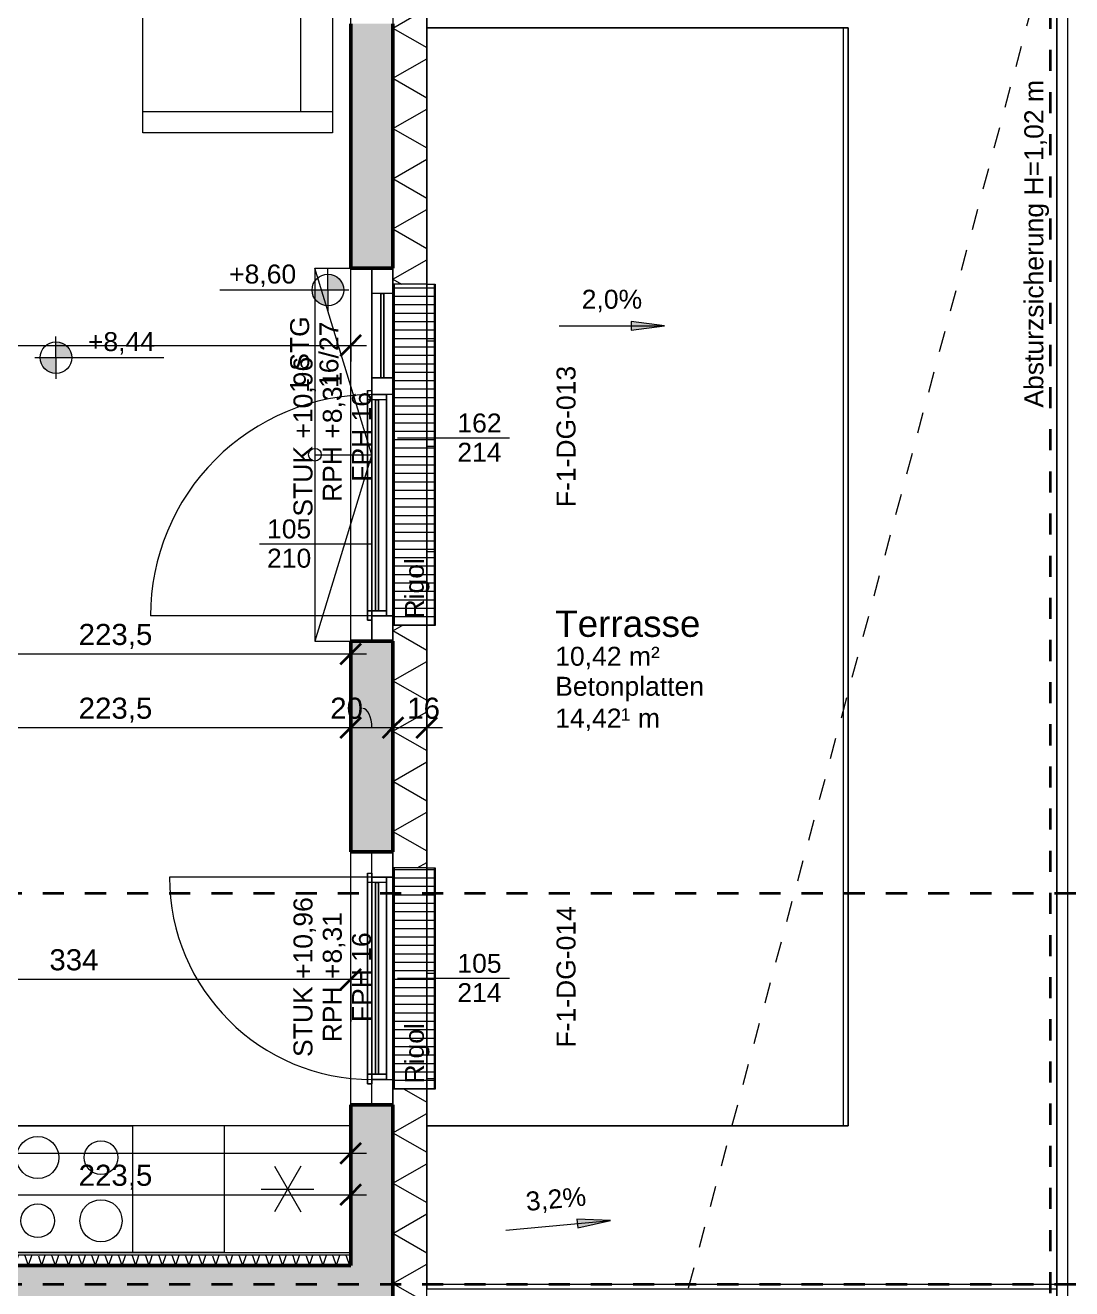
# Model space of a CAD drawing. Header units: metres. Extents: x 3.3 to 48.5, y 58.8 to 100.4.
# Drawn here: x 37.54 to 42.5, y 78.37 to 84.37 of the extents above; entities that cross this region are included whole.
import ezdxf

# ---------------------------------------------------------------- set-up
doc = ezdxf.new("R2010")
doc.units = ezdxf.units.M
doc.linetypes.add('Strich Punkt Mittel', pattern=[0.015875, 0.00635, -0.004763, 0, -0.004763])
doc.linetypes.add('Verdeckt', pattern=[0.003, 0.002, -0.001])
for name, color, linetype, lineweight in [('A-DETL-GENF_', 92, 'Continuous', 13), ('A-DETL-HDLN', 90, 'Verdeckt', 5), ('A-FLOR-HRAL', 11, 'Continuous', 5), ('A-GLAZ-IDEN_', 152, 'Continuous', 9), ('A_2D', 7, 'Continuous', 13), ('A_Bemassung-50_', 4, 'Continuous', 9), ('A_Bemassung_', 4, 'Continuous', 9), ('A_Decken', 8, 'Continuous', 13), ('A_Gelaender', 7, 'Continuous', 13), ('A_Moebel', 6, 'Continuous', 13), ('A_Raeume', 7, 'Continuous', 13), ('A_Raeume_', 7, 'Continuous', 5), ('A_Raeume_Beschriftung_', 7, 'Continuous', 9), ('A_Raster_', 1, 'Continuous', 9), ('A_Sanitaer', 3, 'Continuous', 13), ('A_Waende', 7, 'Continuous', 13), ('G-ANNO-DIMS_', 111, 'Continuous', 9), ('M-EQPM', 50, 'Continuous', 5), ('M-EQPM-IDEN_', 50, 'Continuous', 9), ('S-STRS', 31, 'Continuous', 13), ('S-STRS-ANNO_', 31, 'Continuous', 5), ('S-STRS-IDEN_', 31, 'Continuous', 9), ('Text', 130, 'Continuous', 9)]:
    doc.layers.add(name, color=color, linetype=linetype, lineweight=lineweight)
doc.styles.add('Arial_2', font='arial.ttf', dxfattribs={"height": 0.09})
doc.styles.add('Arial_3', font='arial.ttf', dxfattribs={"height": 0.125})
doc.styles.add('Arial_4', font='arial.ttf', dxfattribs={"height": 0.05849})
doc.styles.add('Arial_5', font='arial.ttf', dxfattribs={"height": 0.1})
doc.dimstyles.new('WGA-Bemaßung', dxfattribs={"dimscale": 0.3048, "dimtxt": 0.102026, "dimasz": 0.328084, "dimexe": 0.246063, "dimexo": 0.0625, "dimgap": 0.04101, "dimtad": 1, "dimdec": 1, "dimlfac": 100, "dimrnd": 0.5, "dimdsep": 46, "dimtxsty": 'Arial_5', "dimblk1": 'OBLIQUE', "dimblk2": 'OBLIQUE', "dimsah": 1, "dimcen": 0.09, "dimdle": 0.246063, "dimazin": 2, "dimtfac": 1, "dimtdec": 4, "dimtix": 1, "dimtmove": 0, "dimatfit": 3, "dimfxl": 0.656168, "dimfxlon": 1, "dimtvp": 1, "dimtolj": 1, "dimtzin": 0, "dimarcsym": 2})
doc.dimstyles.new('WGA-Bemaßung_1', dxfattribs={"dimscale": 0.3048, "dimtxt": 0.102026, "dimasz": 0.328084, "dimexe": 0.246063, "dimexo": 0.0625, "dimgap": 0.04101, "dimtad": 1, "dimdec": 1, "dimlfac": 100, "dimrnd": 0.5, "dimdsep": 46, "dimtxsty": 'Arial_5', "dimblk1": 'OBLIQUE', "dimblk2": 'OBLIQUE', "dimsah": 1, "dimcen": 0.09, "dimdle": 0.246063, "dimazin": 2, "dimtfac": 1, "dimtdec": 4, "dimtix": 1, "dimtmove": 1, "dimatfit": 3, "dimfxl": 0.656168, "dimfxlon": 1, "dimtvp": 1, "dimtolj": 1, "dimtzin": 0, "dimarcsym": 2})
doc.dimstyles.new('WGA-Bemaßung_2', dxfattribs={"dimscale": 0.3048, "dimtxt": 0.102026, "dimasz": 0.328084, "dimexe": 0.246063, "dimexo": 0.0625, "dimgap": 0.04101, "dimtad": 1, "dimdec": 1, "dimlfac": 100, "dimrnd": 0.5, "dimdsep": 46, "dimtxsty": 'Arial_5', "dimblk1": 'OBLIQUE', "dimblk2": 'OBLIQUE', "dimsah": 1, "dimcen": 0.09, "dimdle": 0.246063, "dimazin": 2, "dimtfac": 1, "dimtdec": 4, "dimtix": 1, "dimtmove": 2, "dimatfit": 3, "dimfxl": 0.656168, "dimfxlon": 1, "dimtvp": 1, "dimtolj": 1, "dimtzin": 0, "dimarcsym": 2})
doc.dimstyles.new('WGA-Bemaßung_3', dxfattribs={"dimscale": 0.3048, "dimtxt": 0.102026, "dimasz": 0.328084, "dimexe": 0.246063, "dimexo": 0.0625, "dimgap": 0.04101, "dimtad": 1, "dimdec": 1, "dimlfac": 100, "dimrnd": 0.5, "dimdsep": 46, "dimtxsty": 'Arial_5', "dimblk1": 'OBLIQUE', "dimblk2": 'OBLIQUE', "dimsah": 1, "dimcen": 0.09, "dimdle": 0.246063, "dimazin": 2, "dimtfac": 1, "dimtdec": 4, "dimtix": 1, "dimtmove": 0, "dimatfit": 3, "dimfxl": 0.656168, "dimfxlon": 1, "dimtvp": 1, "dimtolj": 1, "dimtzin": 0, "dimarcsym": 2})
pattern_1 = [(45, (0, 0), (-0.08980256, 0.08980256), []), (45, (0.0898, 0), (-0.08980256, 0.08980256), [0.0635, -0.03175])]
pattern_2 = [(270, (0, 0.6096), (0.04, 0), [])]

# ---------------------------------------------------------------- blocks, each defined once
blk = doc.blocks.new('Typ des oberen Holms - Oberer Geländerholm_Innen_-3410094-263_PP_03DG_BT1')
at = {"layer": 'A_Gelaender', "lineweight": 5}
for p, q in [((42.4827, 87.638), (42.4827, 70.998)), ((42.4327, 71.048), (42.4327, 87.588))]:
    blk.add_line(p, q, dxfattribs=at)
blk = doc.blocks.new('Typ des oberen Holms - Oberer Geländerholm_Innen_-V1-263_PP_03DG_BT1')
at = {"layer": 'A_Gelaender', "lineweight": 5}
for p, q in [((42.4827, 87.638), (42.4827, 70.998)), ((42.4327, 87.588), (42.4327, 71.048))]:
    blk.add_line(p, q, dxfattribs=at)
blk = doc.blocks.new('Geländer - Geländer-3634326-263_PP_03DG_BT1')
at = {"layer": 'A_Gelaender', "lineweight": 5}
blk.add_line((42.4327, 78.3905), (39.4427, 78.3905), dxfattribs=at)
blk = doc.blocks.new('Moeb_Sofa - Sofa 220x90-3798868-263_PP_03DG_BT1')
at = {"layer": 'A_Moebel', "color": 8}
for p, q in [((-1.1, 0.45), (1.1, 0.45)), ((-1.1, -0.45), (-1.1, 0.45)), ((-1, -0.45), (-1, 0.45)), ((-0.3333, -0.3), (-0.3333, 0.45)), ((0.3333, -0.3), (0.3333, 0.45)), ((1, -0.45), (1, 0.45)), ((1.1, 0.45), (1.1, -0.45)), ((-1, -0.3), (1, -0.3)), ((1.1, -0.45), (-1.1, -0.45))]:
    blk.add_line(p, q, dxfattribs=at)
blk = doc.blocks.new('Sani_Kueche_Zeile - Tiefe_600-5800425-263_PP_03DG_BT1')
at = {"layer": 'A_Sanitaer'}
for p, q in [((-0.6005, 0.0254), (-1.2005, 0.0254)), ((-1.2005, 0.0254), (-1.2005, -0.5746)), ((-0.1655, 0.0254), (-0.6005, 0.0254)), ((0.4345, 0.0254), (-0.1655, 0.0254)), ((0.4345, -0.5746), (0.4345, 0.0254)), ((-1.2005, -0.5746), (-0.6005, -0.5746)), ((-0.6005, -0.5746), (-0.1655, -0.5746)), ((-0.1655, -0.5746), (0.4345, -0.5746))]:
    blk.add_line(p, q, dxfattribs=at)
blk = doc.blocks.new('MSys_Kueche_Kuehlschrank - 600-5680282-263_PP_03DG_BT1')
at = {"layer": 'A_Moebel'}
for p, q in [((-0.6005, 0.0254), (-1.2005, 0.0254)), ((-1.2005, 0.0254), (-1.2005, -0.5746)), ((-0.6005, 0.0254), (-1.2005, 0.0254)), ((-1.2005, 0.0254), (-1.2005, -0.5746)), ((-0.838, -0.1663), (-0.963, -0.3829)), ((-0.963, -0.1663), (-0.838, -0.3829)), ((-1.0255, -0.2746), (-0.7755, -0.2746))]:
    blk.add_line(p, q, dxfattribs=at)
blk = doc.blocks.new('MSys_Kueche_Herd - 600-5682297-263_PP_03DG_BT1')
at = {"layer": 'A_Moebel'}
for p, q in [((-1.2005, -0.0254), (-1.2005, 0.5746)), ((-1.2005, -0.0254), (-1.2005, 0.5746)), ((-0.6005, 0.5746), (-0.6005, -0.0254)), ((-0.6005, 0.5746), (-0.6005, -0.0254)), ((-0.6005, -0.0254), (-1.2005, -0.0254)), ((-0.6005, -0.0254), (-1.2005, -0.0254))]:
    blk.add_line(p, q, dxfattribs=at)
for centre, radius in [((-1.0505, 0.4246), 0.1), ((-0.7505, 0.4246), 0.08), ((-1.0505, 0.1246), 0.08), ((-0.7505, 0.1246), 0.1)]:
    blk.add_circle(centre, radius, dxfattribs=at)
blk = doc.blocks.new('HLS_Rigol - 20x8cm-V49-263_PP_03DG_BT1')
at = {"layer": 'M-EQPM'}
h = blk.add_hatch(dxfattribs=at)
h.set_pattern_fill('FP_85', color=256, style=0, pattern_type=2)
h.set_pattern_definition(pattern_2)
h.paths.add_polyline_path([(1.62, 0.095), (0, 0.095), (0, -0.095), (1.62, -0.095), (1.62, 0.06)])
for p, q in [((0, 0.097), (0, 0.1)), ((0, 0.1), (1.62, 0.1)), ((0, 0.1), (1.62, 0.1)), ((0, 0.095), (0, 0.097)), ((0, 0.097), (1.62, 0.097)), ((0, 0.06), (0, 0.095)), ((0, 0.095), (1.62, 0.095)), ((1.62, 0.1), (1.62, 0.097)), ((1.62, 0.097), (1.62, 0.095)), ((1.62, 0.095), (1.62, 0.06)), ((0, -0.095), (1.62, -0.095)), ((0, -0.097), (1.62, -0.097)), ((0, -0.1), (1.62, -0.1)), ((0, -0.1), (1.62, -0.1))]:
    blk.add_line(p, q, dxfattribs=at)
blk = doc.blocks.new('HLS_Rigol - 20x8cm-V50-263_PP_03DG_BT1')
at = {"layer": 'M-EQPM'}
h = blk.add_hatch(dxfattribs=at)
h.set_pattern_fill('FP_85', color=256, style=0, pattern_type=2)
h.set_pattern_definition(pattern_2)
h.paths.add_polyline_path([(1.05, -0.0605), (1.05, 0.095), (0, 0.095), (0, -0.095), (1.05, -0.095)])
for p, q in [((0, 0.097), (0, 0.1)), ((0, 0.1), (1.05, 0.1)), ((0, 0.1), (1.05, 0.1)), ((0, 0.095), (0, 0.097)), ((0, 0.097), (1.05, 0.097)), ((0, 0.06), (0, 0.095)), ((0, 0.095), (1.05, 0.095)), ((1.05, 0.1), (1.05, 0.097)), ((1.05, 0.097), (1.05, 0.095)), ((1.05, 0.095), (1.05, 0.06)), ((0, -0.095), (1.05, -0.095)), ((0, -0.097), (1.05, -0.097)), ((0, -0.1), (1.05, -0.1)), ((0, -0.1), (1.05, -0.1))]:
    blk.add_line(p, q, dxfattribs=at)
blk = doc.blocks.new('Fens_Tuer_2tlg - DK_DF_SL_1770x2520_Terrassentür dicke Aufbau NEU DG-V27-263_PP_03DG_BT1')
at = {"layer": 'A_2D', "lineweight": 5}
for p, q in [((-0.765, 0), (-0.765, 1.05)), ((-0.885, 0.1), (0.885, 0.1)), ((-0.885, 0.1), (0.885, 0.1)), ((-0.885, 0.1), (0.885, 0.1)), ((-0.885, -0.1), (-0.885, 0.1)), ((-0.885, 0.1), (-0.885, -0.1)), ((0.885, 0.1), (0.885, -0.1)), ((0.885, -0.1), (0.885, 0.1)), ((-0.785, 0.02), (-0.74, 0.02)), ((-0.785, 0), (-0.785, 0.02)), ((-0.785, 0.02), (-0.785, 0)), ((0.305, 0.02), (-0.785, 0.02)), ((-0.74, 0.02), (-0.74, -0.07)), ((-0.74, -0.07), (-0.74, 0.02)), ((-0.74, 0.02), (0.26, 0.02)), ((0.26, 0.02), (0.305, 0.02)), ((0.26, -0.07), (0.26, 0.02)), ((0.26, -0.07), (0.26, 0.02)), ((0.305, 0.02), (0.305, 0)), ((0.305, 0.02), (0.305, 0)), ((-0.885, -0.1), (-0.885, 0)), ((-0.885, 0), (-0.765, 0)), ((-0.885, 0), (0.885, 0)), ((-0.885, -0.1), (-0.885, 0)), ((-0.765, 0), (-0.785, 0)), ((-0.785, 0), (0.305, 0)), ((-0.765, -0.07), (-0.765, 0)), ((-0.765, 0), (-0.765, -0.07)), ((0.285, 0), (-0.765, 0)), ((-0.765, 0), (-0.765, -0.1)), ((0.285, 0), (-0.765, 0)), ((-0.765, -0.1), (-0.765, 0)), ((-0.74, -0.018), (0.26, -0.018)), ((-0.74, -0.032), (-0.74, -0.018)), ((-0.74, -0.018), (-0.74, -0.032)), ((0.26, -0.018), (-0.74, -0.018)), ((0.26, -0.032), (-0.74, -0.032)), ((-0.74, -0.032), (0.26, -0.032)), ((0.26, -0.018), (0.26, -0.032)), ((0.26, -0.032), (0.26, -0.018)), ((0.285, 0), (0.285, -0.07)), ((0.305, 0), (0.285, 0)), ((0.285, 0), (0.285, -0.07)), ((0.285, -0.1), (0.285, 0)), ((0.285, 0), (0.365, 0)), ((0.285, -0.1), (0.285, 0)), ((0.365, 0), (0.365, -0.1)), ((0.765, 0), (0.365, 0)), ((0.365, -0.1), (0.365, 0)), ((0.365, -0.043), (0.765, -0.043)), ((0.365, -0.057), (0.365, -0.043)), ((0.365, -0.043), (0.365, -0.057)), ((0.765, -0.043), (0.365, -0.043)), ((0.765, -0.057), (0.365, -0.057)), ((0.365, -0.057), (0.765, -0.057)), ((0.765, -0.1), (0.765, 0)), ((0.765, 0), (0.885, 0)), ((0.765, -0.1), (0.765, 0)), ((0.765, -0.043), (0.765, -0.057)), ((0.765, -0.057), (0.765, -0.043)), ((0.885, 0), (0.885, -0.1)), ((0.885, -0.1), (0.885, 0)), ((-0.885, -0.1), (0.885, -0.1)), ((0.885, -0.1), (-0.885, -0.1)), ((-0.765, -0.1), (-0.885, -0.1)), ((0.885, -0.1), (-0.885, -0.1)), ((-0.74, -0.07), (-0.765, -0.07)), ((-0.765, -0.07), (0.285, -0.07)), ((-0.765, -0.1), (0.285, -0.1)), ((0.26, -0.07), (-0.74, -0.07)), ((0.285, -0.07), (0.26, -0.07)), ((0.365, -0.1), (0.285, -0.1)), ((0.365, -0.1), (0.765, -0.1)), ((0.885, -0.1), (0.765, -0.1)), ((-0.81, -0.26), (0.81, -0.26))]:
    blk.add_line(p, q, dxfattribs=at)
blk.add_arc((-0.765, 0), 1.05, 360, 90, dxfattribs=at)
blk = doc.blocks.new('Fens_Tuer_1tlg - DK_SL_1200x2680_Terrasentür-NEU DG BT1-V28-263_PP_03DG_BT1')
at = {"layer": 'A_2D', "lineweight": 5}
for p, q in [((0.48, 0), (0.48, 0.96)), ((-0.6, 0.1), (0.6, 0.1)), ((-0.6, 0.1), (0.6, 0.1)), ((-0.6, 0.1), (0.6, 0.1)), ((-0.6, -0.1), (-0.6, 0.1)), ((-0.6, 0.1), (-0.6, -0.1)), ((0.6, 0.1), (0.6, -0.1)), ((0.6, -0.1), (0.6, 0.1)), ((-0.6, 0), (-0.48, 0)), ((-0.6, -0.1), (-0.6, 0)), ((-0.6, 0), (-0.6, -0.1)), ((-0.6, 0), (0.6, 0)), ((-0.5, 0.02), (-0.455, 0.02)), ((-0.5, 0), (-0.5, 0.02)), ((-0.5, 0.02), (-0.5, 0)), ((0.5, 0.02), (-0.5, 0.02)), ((-0.48, 0), (-0.5, 0)), ((-0.5, 0), (0.5, 0)), ((-0.48, -0.07), (-0.48, 0)), ((-0.48, 0), (-0.48, -0.07)), ((0.48, 0), (-0.48, 0)), ((-0.48, 0), (-0.48, -0.1)), ((-0.48, 0), (-0.48, -0.1)), ((0.48, 0), (-0.48, 0)), ((-0.455, 0.02), (-0.455, -0.07)), ((-0.455, -0.07), (-0.455, 0.02)), ((-0.455, 0.02), (0.455, 0.02)), ((0.455, 0.02), (0.5, 0.02)), ((0.455, -0.07), (0.455, 0.02)), ((0.455, -0.07), (0.455, 0.02)), ((0.48, 0), (0.48, -0.07)), ((0.5, 0), (0.48, 0)), ((0.48, 0), (0.48, -0.07)), ((0.48, 0), (0.6, 0)), ((0.48, -0.1), (0.48, 0)), ((0.48, 0), (0.48, -0.1)), ((0.5, 0.02), (0.5, 0)), ((0.5, 0.02), (0.5, 0)), ((0.6, 0), (0.6, -0.1)), ((0.6, 0), (0.6, -0.1)), ((-0.455, -0.018), (0.455, -0.018)), ((-0.455, -0.032), (-0.455, -0.018)), ((-0.455, -0.018), (-0.455, -0.032)), ((0.455, -0.018), (-0.455, -0.018)), ((0.455, -0.032), (-0.455, -0.032)), ((-0.455, -0.032), (0.455, -0.032)), ((0.455, -0.018), (0.455, -0.032)), ((0.455, -0.032), (0.455, -0.018)), ((-0.6, -0.1), (0.6, -0.1)), ((0.6, -0.1), (-0.6, -0.1)), ((-0.48, -0.1), (-0.6, -0.1)), ((0.6, -0.1), (-0.6, -0.1)), ((-0.455, -0.07), (-0.48, -0.07)), ((-0.48, -0.07), (0.48, -0.07)), ((-0.48, -0.1), (0.48, -0.1)), ((0.455, -0.07), (-0.455, -0.07)), ((0.48, -0.07), (0.455, -0.07)), ((0.6, -0.1), (0.48, -0.1)), ((-0.525, -0.26), (0.525, -0.26))]:
    blk.add_line(p, q, dxfattribs=at)
blk.add_arc((0.48, 0), 0.96, 90, 180, dxfattribs=at)
blk = doc.blocks.new('BS_Fens_Tuer - rechts-7645934-263_PP_03DG_BT1')
at = {"layer": 'A-GLAZ-IDEN_'}
blk.add_line((0, 0.00012), (0, -0.01051), dxfattribs=at)
blk = doc.blocks.new('BS_Fens_PP - rechts-2843221-263_PP_03DG_BT1')
at = {"layer": 'A-GLAZ-IDEN_'}
blk.add_line((0, 0.00012), (0, -0.01051), dxfattribs=at)
blk = doc.blocks.new('Höhenkoten - 018-55641-263_PP_03DG_BT1')
at = {"layer": 'G-ANNO-DIMS_'}
h = blk.add_hatch(color=256, dxfattribs=at)
edge = h.paths.add_edge_path()
edge.add_line((0, 0), (0, 0.0015))
edge.add_arc((0, 0), 0.0015, 0, 90, ccw=False)
edge.add_line((0.0015, 0), (0, 0))
h = blk.add_hatch(color=256, dxfattribs=at)
edge = h.paths.add_edge_path()
edge.add_line((0, 0), (0, -0.0015))
edge.add_arc((0, 0), 0.0015, 180, 270, ccw=False)
edge.add_line((-0.0015, 0), (0, 0))
for p, q in [((0, 0), (0, 0.002)), ((-0.002, 0), (0.01024, 0)), ((0, 0), (0, -0.002))]:
    blk.add_line(p, q, dxfattribs=at)
blk.add_circle((0, 0), 0.0015, dxfattribs=at)
blk = doc.blocks.new('DIMBLOCK163-263_PP_03DG_BT1')
at = {"layer": 'A_Bemassung-50_', "transparency": 16777216}
for p, q in [((39.0827, 81.0329), (39.0827, 81.2329)), ((36.8477, 81.0329), (36.8477, 81.1079)), ((36.8477, 81.0329), (39.0827, 81.0329)), ((36.8477, 81.0329), (36.8477, 80.8329)), ((39.0827, 81.0329), (39.0827, 80.9579))]:
    blk.add_line(p, q, dxfattribs=at)
at = {"layer": 'A_Bemassung-50_', "lineweight": 35, "transparency": 16777216}
for p, q in [((36.8477, 81.0329), (36.8977, 81.0829)), ((39.0827, 81.0329), (39.1327, 81.0829)), ((36.8477, 81.0329), (36.7977, 80.9829)), ((39.0827, 81.0329), (39.0327, 80.9829))]:
    blk.add_line(p, q, dxfattribs=at)
at = {"layer": 'A_Bemassung-50_', "color": 0, "transparency": 16777216, "insert": (37.7917, 81.1752), "char_height": 0.1, "width": 0.416266, "attachment_point": 1, "line_spacing_factor": 0.941778, "style": 'Arial_5'}
blk.add_mtext('223,5', dxfattribs=at)
blk = doc.blocks.new('_Oblique')
at = {"color": 0, "linetype": 'ByBlock', "lineweight": -2}
blk.add_line((-0.5, -0.5), (0.5, 0.5), dxfattribs=at)
blk = doc.blocks.new('DIMBLOCK164-263_PP_03DG_BT1')
at = {"layer": 'A_Bemassung-50_', "transparency": 16777216}
for p, q in [((39.0827, 81.0329), (39.0827, 81.2329)), ((39.2827, 81.0329), (39.2827, 81.2329)), ((39.0827, 81.0329), (39.2827, 81.0329)), ((39.0827, 81.0329), (39.0827, 80.9579)), ((39.2827, 81.0329), (39.2827, 80.9579))]:
    blk.add_line(p, q, dxfattribs=at)
at = {"layer": 'A_Bemassung-50_', "lineweight": 35, "transparency": 16777216}
for p, q in [((39.0827, 81.0329), (39.1327, 81.0829)), ((39.2827, 81.0329), (39.3327, 81.0829)), ((39.0827, 81.0329), (39.0327, 80.9829)), ((39.2827, 81.0329), (39.2327, 80.9829))]:
    blk.add_line(p, q, dxfattribs=at)
at = {"layer": 'A_Bemassung-50_', "transparency": 16777216}
blk.add_ellipse((39.1391, 81.0329), major_axis=(0, 0.091), ratio=0.478669, start_param=4.712389, end_param=6.283185, dxfattribs=at)
at = {"layer": 'A_Bemassung-50_', "color": 0, "transparency": 16777216, "insert": (38.9853, 81.1752), "char_height": 0.1, "width": 0.184588, "attachment_point": 1, "line_spacing_factor": 0.941778, "style": 'Arial_5'}
blk.add_mtext('20', dxfattribs=at)
blk = doc.blocks.new('DIMBLOCK165-263_PP_03DG_BT1')
at = {"layer": 'A_Bemassung-50_', "transparency": 16777216}
for p, q in [((39.2827, 81.0329), (39.2827, 81.2329)), ((39.4427, 81.0329), (39.4427, 81.2329)), ((39.2827, 81.0329), (39.5177, 81.0329)), ((39.2827, 81.0329), (39.2827, 80.9579)), ((39.4427, 81.0329), (39.4427, 80.9579))]:
    blk.add_line(p, q, dxfattribs=at)
at = {"layer": 'A_Bemassung-50_', "lineweight": 35, "transparency": 16777216}
for p, q in [((39.2827, 81.0329), (39.3327, 81.0829)), ((39.4427, 81.0329), (39.4927, 81.0829)), ((39.2827, 81.0329), (39.2327, 80.9829)), ((39.4427, 81.0329), (39.3927, 80.9829))]:
    blk.add_line(p, q, dxfattribs=at)
at = {"layer": 'A_Bemassung-50_', "color": 0, "transparency": 16777216, "insert": (39.3505, 81.1752), "char_height": 0.1, "width": 0.184588, "attachment_point": 1, "line_spacing_factor": 0.941778, "style": 'Arial_5'}
blk.add_mtext('16', dxfattribs=at)
blk = doc.blocks.new('DIMBLOCK247-263_PP_03DG_BT1')
at = {"layer": 'A_Bemassung-50_', "transparency": 16777216}
for p, q in [((35.1888, 82.8461), (35.1888, 83.0461)), ((39.0827, 82.8461), (39.0827, 83.0461)), ((35.1888, 82.8461), (39.1577, 82.8461)), ((35.1888, 82.8461), (35.1888, 82.7711)), ((39.0827, 82.8461), (39.0827, 82.7711))]:
    blk.add_line(p, q, dxfattribs=at)
at = {"layer": 'A_Bemassung-50_', "lineweight": 35, "transparency": 16777216}
for p, q in [((35.1888, 82.8461), (35.2388, 82.8961)), ((39.0827, 82.8461), (39.1327, 82.8961)), ((35.1888, 82.8461), (35.1388, 82.7961)), ((39.0827, 82.8461), (39.0327, 82.7961))]:
    blk.add_line(p, q, dxfattribs=at)
at = {"layer": 'A_Bemassung-50_', "color": 0, "transparency": 16777216, "insert": (36.9013, 82.9884), "char_height": 0.1, "width": 0.416266, "attachment_point": 1, "line_spacing_factor": 0.941778, "style": 'Arial_5'}
blk.add_mtext('389,5', dxfattribs=at)
blk = doc.blocks.new('DIMBLOCK264-263_PP_03DG_BT1')
at = {"layer": 'A_Bemassung-50_', "transparency": 16777216}
for p, q in [((36.8477, 78.8166), (36.8477, 79.0166)), ((39.0827, 78.8166), (39.0827, 79.0166)), ((36.8477, 78.8166), (39.1577, 78.8166)), ((36.8477, 78.8166), (36.8477, 78.7416)), ((39.0827, 78.8166), (39.0827, 78.7416))]:
    blk.add_line(p, q, dxfattribs=at)
at = {"layer": 'A_Bemassung-50_', "lineweight": 35, "transparency": 16777216}
for p, q in [((36.8477, 78.8166), (36.8977, 78.8666)), ((39.0827, 78.8166), (39.1327, 78.8666)), ((36.8477, 78.8166), (36.7977, 78.7666)), ((39.0827, 78.8166), (39.0327, 78.7666))]:
    blk.add_line(p, q, dxfattribs=at)
at = {"layer": 'A_Bemassung-50_', "color": 0, "transparency": 16777216, "insert": (37.7917, 78.9589), "char_height": 0.1, "width": 0.416266, "attachment_point": 1, "line_spacing_factor": 0.941778, "style": 'Arial_5'}
blk.add_mtext('223,5', dxfattribs=at)
blk = doc.blocks.new('DIMBLOCK404-263_PP_03DG_BT1')
at = {"layer": 'A_Bemassung-50_', "transparency": 16777216}
for p, q in [((35.7427, 79.8392), (35.7427, 80.0392)), ((39.0827, 79.8392), (39.0827, 79.9142)), ((35.7427, 79.8392), (39.1577, 79.8392)), ((35.7427, 79.8392), (35.7427, 79.7642)), ((39.0827, 79.8392), (39.0827, 79.6392))]:
    blk.add_line(p, q, dxfattribs=at)
at = {"layer": 'A_Bemassung-50_', "lineweight": 35, "transparency": 16777216}
for p, q in [((35.7427, 79.8392), (35.7927, 79.8892)), ((39.0827, 79.8392), (39.1327, 79.8892)), ((35.7427, 79.8392), (35.6927, 79.7892)), ((39.0827, 79.8392), (39.0327, 79.7892))]:
    blk.add_line(p, q, dxfattribs=at)
at = {"layer": 'A_Bemassung-50_', "color": 0, "transparency": 16777216, "insert": (37.6529, 79.9815), "char_height": 0.1, "width": 0.276883, "attachment_point": 1, "line_spacing_factor": 0.941778, "style": 'Arial_5'}
blk.add_mtext('334', dxfattribs=at)
blk = doc.blocks.new('DIMBLOCK416-263_PP_03DG_BT1')
at = {"layer": 'A_Bemassung-50_', "transparency": 16777216}
for p, q in [((32.1263, 79.0131), (32.1263, 79.2131)), ((39.0827, 79.0131), (39.0827, 79.2131)), ((32.1263, 79.0131), (39.1577, 79.0131)), ((32.1263, 79.0131), (32.1263, 78.9381)), ((39.0827, 79.0131), (39.0827, 78.9381))]:
    blk.add_line(p, q, dxfattribs=at)
at = {"layer": 'A_Bemassung-50_', "lineweight": 35, "transparency": 16777216}
for p, q in [((32.1263, 79.0131), (32.1763, 79.0631)), ((39.0827, 79.0131), (39.1327, 79.0631)), ((32.1263, 79.0131), (32.0763, 78.9631)), ((39.0827, 79.0131), (39.0327, 78.9631))]:
    blk.add_line(p, q, dxfattribs=at)
at = {"layer": 'A_Bemassung-50_', "color": 0, "transparency": 16777216, "insert": (35.431, 79.1554), "char_height": 0.1, "width": 0.416266, "attachment_point": 1, "line_spacing_factor": 0.941778, "style": 'Arial_5'}
blk.add_mtext('695,5', dxfattribs=at)
blk = doc.blocks.new('DIMBLOCK456-263_PP_03DG_BT1')
at = {"layer": 'A_Bemassung-50_', "transparency": 16777216}
for p, q in [((39.0827, 81.3829), (39.0827, 81.5829)), ((36.8477, 81.3829), (36.8477, 81.4579)), ((36.8477, 81.3829), (39.1577, 81.3829)), ((36.8477, 81.3829), (36.8477, 81.1829)), ((39.0827, 81.3829), (39.0827, 81.3079))]:
    blk.add_line(p, q, dxfattribs=at)
at = {"layer": 'A_Bemassung-50_', "lineweight": 35, "transparency": 16777216}
for p, q in [((36.8477, 81.3829), (36.8977, 81.4329)), ((39.0827, 81.3829), (39.1327, 81.4329)), ((36.8477, 81.3829), (36.7977, 81.3329)), ((39.0827, 81.3829), (39.0327, 81.3329))]:
    blk.add_line(p, q, dxfattribs=at)
at = {"layer": 'A_Bemassung-50_', "color": 0, "transparency": 16777216, "insert": (37.7917, 81.5252), "char_height": 0.1, "width": 0.416266, "attachment_point": 1, "line_spacing_factor": 0.941778, "style": 'Arial_5'}
blk.add_mtext('223,5', dxfattribs=at)

msp = doc.modelspace()

# ---------------------------------------------------------------- hatches: boundary and pattern name
at = {"layer": 'A-DETL-GENF_', "lineweight": 5}
h = msp.add_hatch(dxfattribs=at)
h.set_pattern_fill('FP_100', color=252, style=0, pattern_type=2)
h.set_pattern_definition([(90, (-0.58233, 0.368), (-0.5, 0), []), (180, (-0.58233, 0.368), (-1e-16, -0.5), [])])
h.paths.add_polyline_path([(20.953, 73.698), (21.6159, 73.698), (21.6159, 73.701), (19.9959, 73.701), (19.9959, 73.698), (20.881, 73.698)])
h.paths.add_polyline_path([(34.3744, 73.698), (34.7773, 73.698), (34.7773, 73.701), (33.1573, 73.701), (33.1573, 73.698), (34.1798, 73.698)])
h.paths.add_polyline_path([(16.5746, 73.698), (18.1814, 73.698), (18.1814, 73.701), (16.5614, 73.701), (16.5614, 73.698)])
h.paths.add_polyline_path([(30.1323, 73.698), (31.5075, 73.698), (31.5075, 73.701), (29.8875, 73.701), (29.8875, 73.698)])
h.paths.add_polyline_path([(20.5724, 73.703), (21.6159, 73.703), (21.6159, 73.738), (19.9959, 73.738), (19.9959, 73.703), (20.2341, 73.703)])
h.paths.add_polyline_path([(18.165, 73.703), (18.1814, 73.703), (18.1814, 73.738), (16.5614, 73.738), (16.5614, 73.703), (18.1574, 73.703)])
h.paths.add_polyline_path([(29.8875, 73.703), (31.5075, 73.703), (31.5075, 73.738), (29.8875, 73.738)])
h.paths.add_polyline_path([(33.1573, 73.703), (34.7773, 73.703), (34.7773, 73.738), (33.1573, 73.738)])
h.paths.add_polyline_path([(10.8457, 78.9016), (10.8457, 79.9516), (10.8427, 79.9516), (10.8427, 78.9016)])
h.paths.add_polyline_path([(10.8477, 78.9016), (10.8827, 78.9016), (10.8827, 79.9516), (10.8477, 79.9516), (10.8477, 78.918)])
h.paths.add_polyline_path([(39.4777, 79.318), (39.4777, 80.368), (39.4427, 80.368), (39.4427, 79.318)])
h.paths.add_polyline_path([(39.4827, 79.318), (39.4827, 80.368), (39.4797, 80.368), (39.4797, 79.318)])
h.paths.add_polyline_path([(10.8777, 80.648), (10.8827, 80.648), (10.8827, 80.743), (10.8777, 80.743), (10.8777, 80.7155), (10.8027, 80.7155), (10.7727, 80.724), (10.7727, 80.667), (10.8027, 80.6755), (10.8777, 80.6755), (10.8777, 80.6496)])
h.paths.add_polyline_path([(10.8827, 81.4405), (10.8827, 83.0605), (10.8477, 83.0605), (10.8477, 81.4405)])
h.paths.add_polyline_path([(10.8427, 81.4405), (10.8457, 81.4405), (10.8457, 83.0605), (10.8427, 83.0605), (10.8427, 81.9392)])
h.paths.add_polyline_path([(39.4777, 81.518), (39.4777, 83.138), (39.4427, 83.138), (39.4427, 81.518)])
h.paths.add_polyline_path([(39.4827, 81.518), (39.4827, 83.138), (39.4797, 83.138), (39.4797, 81.518)])
h.paths.add_polyline_path([(22.765, 85.418), (22.8002, 85.418), (22.8002, 85.423), (22.7727, 85.423), (22.7727, 85.498), (22.7812, 85.528), (22.7241, 85.528), (22.7327, 85.498), (22.7327, 85.423), (22.7052, 85.423), (22.7052, 85.418), (22.7627, 85.418)])
h.paths.add_polyline_path([(27.3177, 85.418), (27.3177, 85.453), (25.6977, 85.453), (25.6977, 85.418), (27.3043, 85.418)])
h.paths.add_polyline_path([(24.4762, 85.418), (24.7677, 85.418), (24.7677, 85.453), (23.1477, 85.453), (23.1477, 85.418), (23.4638, 85.418)])
h.paths.add_polyline_path([(23.1477, 85.455), (24.7677, 85.455), (24.7677, 85.458), (23.1477, 85.458)])
h.paths.add_polyline_path([(27.3043, 85.455), (27.3177, 85.455), (27.3177, 85.458), (25.6977, 85.458), (25.6977, 85.455), (25.8902, 85.455)])
h.paths.add_polyline_path([(22.5775, 86.9537), (22.5923, 86.9556), (22.6061, 86.9613), (22.6187, 86.9715), (22.627, 86.9822), (22.6327, 86.996), (22.6346, 87.0108), (22.6327, 87.0256), (22.627, 87.0394), (22.6179, 87.0512), (22.6061, 87.0603), (22.5923, 87.066), (22.5755, 87.0677), (22.5627, 87.066), (22.5489, 87.0603), (22.5371, 87.0512), (22.528, 87.0394), (22.5223, 87.0256), (22.5203, 87.0108), (22.5223, 86.996), (22.528, 86.9822), (22.5371, 86.9704), (22.5489, 86.9613), (22.5627, 86.9556)])
h.paths.add_polyline_path([(23.0622, 87.328), (27.9077, 87.328), (27.9077, 87.368), (22.4177, 87.368), (22.4177, 87.328), (22.7087, 87.328)])
h.paths.add_polyline_path([(22.4572, 87.408), (27.9077, 87.408), (27.9077, 87.488), (22.4177, 87.488), (22.4177, 87.408)])
at = {"layer": 'A_Waende', "lineweight": 5}
h = msp.add_hatch(dxfattribs=at)
h.set_pattern_fill('FP_3', color=250, angle=-180, style=0, pattern_type=2)
h.set_pattern_definition([(270, (39.283, 80.778), (0.20637, -4e-16), []), (330, (39.283, 80.778), (0.103185, 0.1787217), []), (30, (39.283, 80.778), (-0.103185, 0.1787217), [])])
h.paths.add_polyline_path([(39.2827, 73.898), (39.4427, 73.898), (39.4427, 79.318), (39.2827, 79.318), (39.2827, 74.0737)])
h.paths.add_polyline_path([(39.3002, 80.368), (39.4427, 80.368), (39.4427, 81.518), (39.2827, 81.518), (39.2827, 80.368), (39.2877, 80.368)])
h.paths.add_polyline_path([(39.2857, 83.138), (39.4427, 83.138), (39.4427, 84.4477), (39.2827, 84.4477), (39.2827, 83.138)])
h.paths.add_polyline_path([(39.2974, 85.4977), (39.4427, 85.4977), (39.4427, 87.1754), (39.2827, 87.1754), (39.2827, 85.4977)])
h = msp.add_hatch(dxfattribs=at)
h.set_pattern_fill('FP_4', color=250, style=0, pattern_type=2)
h.set_pattern_definition(pattern_1)
h.paths.add_polyline_path([(39.2827, 73.898), (39.2827, 79.243), (39.0827, 79.243), (39.0827, 73.898), (39.2653, 73.898)])
h.paths.add_polyline_path([(39.0827, 80.443), (39.2827, 80.443), (39.2827, 81.443), (39.0827, 81.443), (39.0827, 80.7305)])
h.paths.add_polyline_path([(39.2827, 83.213), (39.2827, 84.3727), (39.0827, 84.3727), (39.0827, 83.213), (39.1827, 83.213)])
h.paths.add_polyline_path([(39.1827, 85.8227), (39.1049, 85.8422), (39.119, 85.8068), (39.1427, 85.8127)])
h.paths.add_polyline_path([(39.2827, 85.7977), (39.2827, 85.8477), (39.1827, 85.8227), (39.2363, 85.8093)])
h.paths.add_polyline_path([(39.2827, 85.7552), (39.2827, 85.7977), (39.2197, 85.7977), (39.2414, 85.783)])
h.paths.add_polyline_path([(39.0827, 85.5727), (39.2827, 85.5727), (39.2827, 85.7552), (39.1397, 85.7552), (39.1427, 85.7477), (39.0827, 85.7477)])
h.paths.add_polyline_path([(39.1276, 85.7855), (39.1456, 85.7977), (39.1227, 85.7977)])
h.paths.add_polyline_path([(39.2287, 85.8477), (39.2827, 85.8477), (39.2827, 85.8902), (39.2197, 85.8477)])
h.paths.add_polyline_path([(39.1427, 85.8477), (39.1456, 85.8477), (39.0868, 85.8874), (39.1027, 85.8477)])
h.paths.add_polyline_path([(39.1427, 85.8902), (39.2827, 85.8902), (39.2827, 86.5927), (39.0827, 86.5927), (39.0827, 85.8977), (39.0857, 85.8902)])
h = msp.add_hatch(dxfattribs=at)
h.set_pattern_fill('FP_4', color=250, style=0, pattern_type=2)
h.set_pattern_definition(pattern_1)
h.paths.add_polyline_path([(30.1509, 78.3005), (30.1877, 78.3005), (30.1877, 78.4805), (22.0727, 78.4805), (22.0727, 78.3005), (30.1359, 78.3005)])
h.paths.add_polyline_path([(16.5927, 78.3005), (21.0527, 78.3005), (21.0527, 78.4805), (15.0327, 78.4805), (15.0327, 78.3005), (16.5777, 78.3005)])
h.paths.add_polyline_path([(38.8302, 78.3005), (39.0827, 78.3005), (39.0827, 78.4805), (31.2077, 78.4805), (31.2077, 78.3005), (38.8152, 78.3005)])
h = msp.add_hatch(dxfattribs=at)
h.set_pattern_fill('FP_71', color=250, angle=45, style=0, pattern_type=2)
h.set_pattern_definition([(225, (37.96527, 78.5433), (-0.1270034, -0.254), [0.02245, -0.15715]), (225, (37.91719, 78.43158), (-0.1270034, -0.254), [0.02245, -0.15715]), (225, (37.90163, 78.5433), (-0.1270034, -0.254), [0.02245, -0.15715]), (225, (37.85425, 78.43228), (-0.1270034, -0.254), [0.02245, -0.15715]), (251.565, (37.949007, 78.527036), (-0.1270007, -0.5079977), [0.0502, -0.35141]), (251.565, (37.93345, 78.478953), (-0.1270007, -0.5079977), [0.0502, -0.35141]), (251.565, (37.885367, 78.527036), (-0.1270007, -0.5079977), [0.0502, -0.35141]), (251.565, (37.86981, 78.478953), (-0.1270007, -0.5079977), [0.0502, -0.35141]), (315, (37.94901, 78.43228), (-0.1270034, 0.254), [0.02245, -0.15715]), (315, (37.90163, 78.5433), (-0.1270034, 0.254), [0.02245, -0.15715]), (315, (37.88607, 78.43158), (-0.1270034, 0.254), [0.02245, -0.15715]), (315, (37.83799, 78.5433), (-0.1270034, 0.254), [0.02245, -0.15715]), (288.435, (37.93345, 78.478953), (-0.1270007, 0.5079977), [0.0502, -0.35141]), (288.435, (37.917894, 78.527036), (-0.1270007, 0.5079977), [0.0502, -0.35141]), (288.435, (37.86981, 78.478953), (-0.1270007, 0.5079977), [0.0502, -0.35141]), (288.435, (37.854254, 78.527036), (-0.1270007, 0.5079977), [0.0502, -0.35141])])
h.paths.add_polyline_path([(38.0477, 78.4805), (39.0827, 78.4805), (39.0827, 78.5305), (36.8352, 78.5305), (36.8352, 78.4805), (37.4477, 78.4805)])
at = {"layer": 'G-ANNO-DIMS_'}
for points in [[(40.571, 82.9397), (40.4123, 82.9606), (40.4123, 82.9188)], [(40.3154, 78.6942), (40.1554, 78.7007), (40.1592, 78.659)]]:
    msp.add_hatch(color=256, dxfattribs=at).paths.add_polyline_path(points)

# ---------------------------------------------------------------- linework, layer by layer
at = {"layer": 'A-DETL-HDLN'}
msp.add_line((39.4427, 73.738), (42.5027, 85.1555), dxfattribs=at)
at = {"layer": 'A_2D'}
for p, q in [((39.4427, 84.3537), (39.4427, 79.143)), ((41.4427, 84.3537), (39.4427, 84.3537)), ((41.4427, 79.143), (41.4427, 84.3537)), ((39.4427, 79.143), (41.4427, 79.143))]:
    msp.add_line(p, q, dxfattribs=at)
at = {"layer": 'A_Decken'}
for p, q in [((39.4427, 83.138), (39.4427, 84.4477)), ((39.4427, 84.3537), (41.4177, 84.3537)), ((41.4177, 84.3537), (41.4177, 79.143)), ((39.4427, 80.368), (39.4427, 81.518)), ((39.1827, 79.243), (39.1827, 80.443)), ((39.4427, 78.3905), (39.4427, 79.318)), ((41.4177, 79.143), (39.4427, 79.143)), ((38.4827, 78.543), (39.0827, 78.543))]:
    msp.add_line(p, q, dxfattribs=at)
at = {"layer": 'A_Raeume', "color": 8, "linetype": 'Verdeckt'}
for p, q in [((41.4177, 84.3537), (39.4427, 84.3537)), ((41.4427, 84.3537), (41.4177, 84.3537)), ((41.4427, 84.3537), (41.4427, 79.143)), ((39.4427, 79.143), (41.4177, 79.143)), ((41.4177, 79.143), (41.4427, 79.143))]:
    msp.add_line(p, q, dxfattribs=at)
at = {"layer": 'A_Raeume_', "flags": 128}
for points in [[(39.4427, 79.143), (39.4427, 78.3705), (42.4327, 78.3705), (42.4327, 87.588), (39.4427, 87.588), (39.4427, 84.3537), (41.4427, 84.3537), (41.4427, 79.143)], [(39.0827, 78.543), (39.0827, 86.5927), (37.9002, 86.5927), (37.8502, 86.5927), (37.7472, 86.5927), (35.6732, 86.5927), (35.5702, 86.5927), (35.5202, 86.5927), (35.1888, 86.5927), (35.1888, 82.0555), (33.6888, 82.0555), (33.6888, 81.0055), (35.6427, 81.0055), (35.6427, 80.7305), (36.8477, 80.7305), (36.8477, 80.288), (36.8477, 80.2405), (36.8477, 78.543)], [(39.4427, 84.3537), (39.4427, 79.143), (41.4427, 79.143), (41.4427, 84.3537)]]:
    msp.add_lwpolyline(points, close=True, dxfattribs=at)
at = {"layer": 'A_Raster_', "linetype": 'Strich Punkt Mittel', "lineweight": 35}
for p, q in [((42.4027, 59.9489), (42.4027, 94.2296)), ((48.1215, 80.2455), (3.8074, 80.2455)), ((48.1215, 78.3905), (3.8074, 78.3905))]:
    msp.add_line(p, q, dxfattribs=at)
at = {"layer": 'A_Waende', "color": 10, "lineweight": 50}
for p, q in [((39.0827, 83.213), (39.0827, 84.3727)), ((39.2827, 84.3727), (39.2827, 83.213)), ((39.2827, 83.213), (39.0827, 83.213)), ((39.0827, 81.443), (39.0827, 80.443)), ((39.2827, 81.443), (39.0827, 81.443)), ((39.2827, 81.443), (39.2827, 80.443)), ((39.2827, 80.443), (39.0827, 80.443)), ((39.0827, 79.243), (39.0827, 78.4805)), ((39.2827, 79.243), (39.0827, 79.243)), ((39.2827, 79.243), (39.2827, 73.898)), ((39.0827, 78.4805), (32.1263, 78.4805)), ((36.8477, 78.4805), (39.0827, 78.4805))]:
    msp.add_line(p, q, dxfattribs=at)
at = {"layer": 'A_Waende', "color": 250, "lineweight": 5}
for p, q in [((39.2827, 83.213), (39.2827, 83.138)), ((39.4427, 83.138), (39.2827, 83.138)), ((39.2827, 81.518), (39.2827, 81.443)), ((39.4427, 81.518), (39.2827, 81.518)), ((39.2827, 80.443), (39.2827, 80.368)), ((39.4427, 80.368), (39.2827, 80.368)), ((39.2827, 79.243), (39.2827, 79.318)), ((39.4427, 79.318), (39.2827, 79.318)), ((39.4427, 73.738), (39.4427, 78.3905))]:
    msp.add_line(p, q, dxfattribs=at)
at = {"layer": 'A_Waende'}
for p, q in [((39.2827, 81.518), (39.2827, 83.138)), ((39.4427, 83.138), (39.4427, 81.518)), ((39.2827, 79.318), (39.2827, 80.368)), ((39.4427, 80.368), (39.4427, 79.318)), ((38.4827, 78.543), (36.8477, 78.543)), ((39.0827, 78.5305), (36.8352, 78.5305))]:
    msp.add_line(p, q, dxfattribs=at)
at = {"layer": 'G-ANNO-DIMS_'}
for p, q in [((40.071, 82.9397), (40.571, 82.9397)), ((40.571, 82.9397), (40.4123, 82.9606)), ((40.4123, 82.9606), (40.4123, 82.9188)), ((40.4123, 82.9188), (40.571, 82.9397)), ((39.8175, 78.6491), (40.3154, 78.6942)), ((40.3154, 78.6942), (40.1554, 78.7007)), ((40.1554, 78.7007), (40.1592, 78.659)), ((40.1592, 78.659), (40.3154, 78.6942))]:
    msp.add_line(p, q, dxfattribs=at)
at = {"layer": 'S-STRS'}
for p, q in [((38.9127, 83.213), (38.9127, 81.443)), ((38.9127, 83.213), (39.0827, 83.213)), ((38.9127, 83.213), (38.9127, 81.443)), ((39.1827, 83.213), (39.1827, 82.633)), ((39.1827, 82.633), (39.1827, 81.543)), ((39.1827, 81.543), (39.1827, 81.443)), ((38.9127, 81.443), (39.0827, 81.443))]:
    msp.add_line(p, q, dxfattribs=at)
at = {"layer": 'S-STRS-ANNO_'}
for p, q in [((39.1627, 82.3936), (38.9127, 83.213)), ((39.1827, 82.328), (39.1627, 82.3936)), ((38.9127, 82.328), (39.1627, 82.328)), ((39.1627, 82.328), (39.1827, 82.328)), ((39.1827, 82.328), (39.1627, 82.2624)), ((39.1627, 82.2624), (38.9127, 81.443))]:
    msp.add_line(p, q, dxfattribs=at)
msp.add_circle((38.9127, 82.328), 0.03, dxfattribs=at)

# ---------------------------------------------------------------- block references
at = {"layer": 'A-FLOR-HRAL'}
msp.add_blockref('Geländer - Geländer-3634326-263_PP_03DG_BT1', (0, 0), dxfattribs=at)
at = {"layer": 'A-GLAZ-IDEN_', "xscale": 49.99999999999998, "yscale": 49.99999999999998, "zscale": 49.99999999999998}
for name, p, rotation in [('BS_Fens_PP - rechts-2843221-263_PP_03DG_BT1', (39.3107, 82.408), 90.00000000000003), ('BS_Fens_Tuer - rechts-7645934-263_PP_03DG_BT1', (39.1746, 81.9034), 270.0000000000002), ('BS_Fens_PP - rechts-2843221-263_PP_03DG_BT1', (39.3107, 79.8439), 90.00000000000003)]:
    msp.add_blockref(name, p, dxfattribs=dict(at, rotation=rotation))
at = {"layer": 'A_2D', "lineweight": 5, "rotation": 89.99999999999991}
for name, p in [('Fens_Tuer_2tlg - DK_DF_SL_1770x2520_Terrassentür dicke Aufbau NEU DG-V27-263_PP_03DG_BT1', (39.1827, 82.328)), ('Fens_Tuer_1tlg - DK_SL_1200x2680_Terrasentür-NEU DG BT1-V28-263_PP_03DG_BT1', (39.1827, 79.843))]:
    msp.add_blockref(name, p, dxfattribs=at)
at = {"layer": 'A_Gelaender', "lineweight": 5}
for name in ['Typ des oberen Holms - Oberer Geländerholm_Innen_-3410094-263_PP_03DG_BT1', 'Typ des oberen Holms - Oberer Geländerholm_Innen_-V1-263_PP_03DG_BT1']:
    msp.add_blockref(name, (0, 0), dxfattribs=at)
at = {"layer": 'A_Moebel', "color": 8, "rotation": 89.99999999999888}
msp.add_blockref('Moeb_Sofa - Sofa 220x90-3798868-263_PP_03DG_BT1', (38.5464, 84.9555), dxfattribs=at)
at = {"layer": 'A_Moebel', "rotation": 180}
msp.add_blockref('MSys_Kueche_Herd - 600-5682297-263_PP_03DG_BT1', (36.8472, 79.1176), dxfattribs=at)
at = {"layer": 'A_Moebel'}
msp.add_blockref('MSys_Kueche_Kuehlschrank - 600-5680282-263_PP_03DG_BT1', (39.6831, 79.1176), dxfattribs=at)
at = {"layer": 'A_Sanitaer'}
msp.add_blockref('Sani_Kueche_Zeile - Tiefe_600-5800425-263_PP_03DG_BT1', (38.6481, 79.1176), dxfattribs=at)
at = {"layer": 'G-ANNO-DIMS_', "xscale": 49.99999999999998, "yscale": 49.99999999999998, "zscale": 49.99999999999998, "rotation": 180}
msp.add_blockref('Höhenkoten - 018-55641-263_PP_03DG_BT1', (38.974, 83.1093), dxfattribs=at)
at = {"layer": 'G-ANNO-DIMS_', "xscale": 49.99999999999998, "yscale": 49.99999999999998, "zscale": 49.99999999999998}
msp.add_blockref('Höhenkoten - 018-55641-263_PP_03DG_BT1', (37.6841, 82.7887), dxfattribs=at)
at = {"layer": 'M-EQPM', "rotation": 269.9999999999997}
for name, p in [('HLS_Rigol - 20x8cm-V49-263_PP_03DG_BT1', (39.3827, 83.138)), ('HLS_Rigol - 20x8cm-V50-263_PP_03DG_BT1', (39.3827, 80.368))]:
    msp.add_blockref(name, p, dxfattribs=at)

# ---------------------------------------------------------------- texts
at = {"layer": 'A-GLAZ-IDEN_', "char_height": 0.09, "attachment_point": 1, "rotation": 90, "style": 'Arial_2'}
for s, insert, width in [('STUK +10,96', (38.8109, 82.0343), 0.905907), ('F-1-DG-013', (40.0588, 82.0791), 0.797679), ('RPH +8,31', (38.9498, 82.1038), 0.737552), ('FPH 16', (39.0887, 82.1997), 0.509072), ('STUK +10,96', (38.8109, 79.4702), 0.905907), ('F-1-DG-014', (40.0588, 79.515), 0.797679), ('RPH +8,31', (38.9498, 79.5397), 0.737552), ('FPH 16', (39.0887, 79.6356), 0.509072)]:
    msp.add_mtext(s, dxfattribs=dict(at, insert=insert, width=width))
at = {"layer": 'A-GLAZ-IDEN_', "char_height": 0.09, "width": 0.252532, "attachment_point": 1, "style": 'Arial_2'}
for s, insert in [('162', (39.5883, 82.5236)), ('214', (39.5883, 82.3847)), ('105', (38.6854, 82.0209)), ('210', (38.6854, 81.882)), ('105', (39.5883, 79.9595)), ('214', (39.5883, 79.8206))]:
    msp.add_mtext(s, dxfattribs=dict(at, insert=insert))
at = {"layer": 'A_Raeume_Beschriftung_', "attachment_point": 1}
for s, insert, char_height, width, style in [('Terrasse', (40.0525, 81.5887), 0.125, 0.841772, 'Arial_3'), ('10,42 m²', (40.0525, 81.4167), 0.09, 0.58924, 'Arial_2'), ('Betonplatten', (40.0525, 81.2742), 0.09, 0.825738, 'Arial_2'), ('14,42', (40.0525, 81.1232), 0.09, 0.376793, 'Arial_2'), ('1', (40.3634, 81.1251), 0.0585, 0.056118, 'Arial_4'), (' m', (40.4097, 81.1232), 0.09, 0.164346, 'Arial_2')]:
    msp.add_mtext(s, dxfattribs=dict(at, insert=insert, char_height=char_height, width=width, style=style))
at = {"layer": 'G-ANNO-DIMS_', "char_height": 0.09, "attachment_point": 1, "line_spacing_factor": 0.941778, "style": 'Arial_2'}
for s, insert, width in [('+8,60', (38.5056, 83.2303), 0.380128), ('2,0%', (40.1783, 83.1108), 0.342666), ('+8,44', (37.8357, 82.9098), 0.380128)]:
    msp.add_mtext(s, dxfattribs=dict(at, insert=insert, width=width))
at = {"layer": 'G-ANNO-DIMS_', "insert": (39.9088, 78.8291), "char_height": 0.09, "width": 0.342666, "attachment_point": 1, "rotation": 5.1696, "line_spacing_factor": 0.941778, "style": 'Arial_2'}
msp.add_mtext('3,2%', dxfattribs=at)
at = {"layer": 'M-EQPM-IDEN_', "char_height": 0.09, "width": 0.3327, "attachment_point": 1, "rotation": 90, "style": 'Arial_2'}
for insert in [(39.3393, 81.5509), (39.3393, 79.3444)]:
    msp.add_mtext('Rigol', dxfattribs=dict(at, insert=insert))
at = {"layer": 'S-STRS-IDEN_', "char_height": 0.09, "attachment_point": 1, "rotation": 90, "style": 'Arial_2'}
for s, insert, width in [('1 STG', (38.7951, 82.6216), 0.432911), ('16/27', (38.934, 82.6447), 0.376793)]:
    msp.add_mtext(s, dxfattribs=dict(at, insert=insert, width=width))
at = {"layer": 'Text', "color": 7, "insert": (42.2779, 82.5515), "char_height": 0.09, "width": 1.835864, "attachment_point": 1, "rotation": 90, "style": 'Arial_2'}
msp.add_mtext('Absturzsicherung H=1,02 m', dxfattribs=at)

# ---------------------------------------------------------------- dimensions: what is measured, and where the dimension line sits
at = {"layer": 'A_Bemassung_'}
for base, p1, p2, dimstyle, override, picture, middle in [((39.0827, 82.8461), (35.1888, 83.0461), (39.0827, 83.0461), 'WGA-Bemaßung_2', {"dimpost": '<>', "dimfxl": 3.8939}, 'DIMBLOCK247-263_PP_03DG_BT1', (37.1095, 82.9218)), ((39.2827, 81.0329), (39.0827, 81.2329), (39.2827, 81.2329), 'WGA-Bemaßung_1', {"dimpost": '<>', "dimfxl": 0.2}, 'DIMBLOCK164-263_PP_03DG_BT1', (39.0776, 81.1085)), ((39.4427, 81.0329), (39.2827, 81.2329), (39.4427, 81.2329), 'WGA-Bemaßung_2', {"dimpost": '<>', "dimfxl": 0.16}, 'DIMBLOCK165-263_PP_03DG_BT1', (39.4428, 81.1085)), ((39.0827, 79.8392), (35.7427, 80.0392), (39.0827, 79.6392), 'WGA-Bemaßung_2', {"dimpost": '<>', "dimfxl": 3.363867}, 'DIMBLOCK404-263_PP_03DG_BT1', (37.7913, 79.9149))]:
    dim = msp.add_linear_dim(base=base, p1=p1, p2=p2, dimstyle=dimstyle, override=override, dxfattribs=at)
    dim.commit()
    dim.dimension.update_dxf_attribs({"geometry": picture, "text_midpoint": middle, "dimtype": 160})
for base, p1, p2, dimstyle, override, picture, middle in [((39.0827, 81.3829), (36.8477, 81.1829), (39.0827, 81.5829), 'WGA-Bemaßung_3', {"dimpost": '<>', "dimfxl": 2.270512}, 'DIMBLOCK456-263_PP_03DG_BT1', (37.9652, 81.4465)), ((39.0827, 81.0329), (36.8477, 80.8329), (39.0827, 81.2329), 'WGA-Bemaßung', {"dimpost": '<>', "dimfxl": 2.270512}, 'DIMBLOCK163-263_PP_03DG_BT1', (37.9652, 81.0965)), ((39.0827, 79.0131), (32.1263, 79.2131), (39.0827, 79.2131), 'WGA-Bemaßung_3', {"dimpost": '<>', "dimfxl": 6.9564}, 'DIMBLOCK416-263_PP_03DG_BT1', (35.6045, 79.0766)), ((39.0827, 78.8166), (36.8477, 79.0166), (39.0827, 79.0166), 'WGA-Bemaßung', {"dimpost": '<>', "dimfxl": 2.235}, 'DIMBLOCK264-263_PP_03DG_BT1', (37.9652, 78.8801))]:
    dim = msp.add_linear_dim(base=base, p1=p1, p2=p2, dimstyle=dimstyle, override=override, dxfattribs=at)
    dim.commit()
    dim.dimension.update_dxf_attribs({"geometry": picture, "text_midpoint": middle})

doc.saveas('drawing.dxf')
